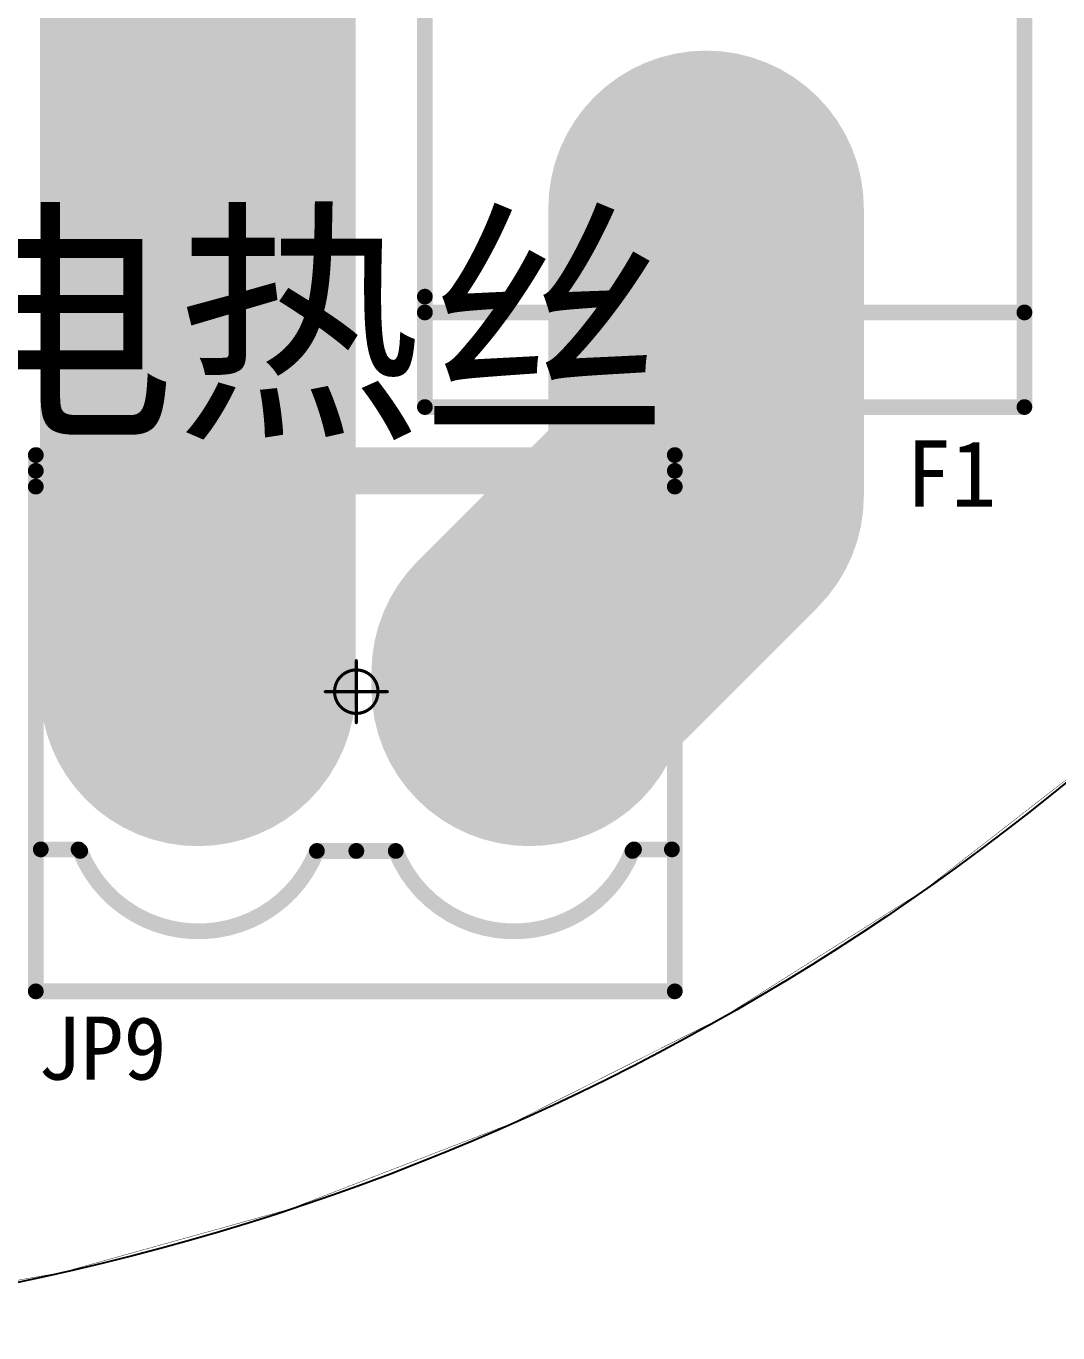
# Model space of a CAD drawing. Header units: millimetres. Extents: x 28 to 238, y 6 to 119.
# Drawn here: x 78.66 to 95.26, y 28.02 to 49.06 of the extents above; entities that cross this region are included whole.
import ezdxf

# ---------------------------------------------------------------- set-up
doc = ezdxf.new("R2010")
doc.units = ezdxf.units.MM
for name, color, linetype in [('BottomLayer', 5, 'Continuous'), ('BottomSolder', 6, 'Continuous'), ('KeepOutLayer', 6, 'Continuous'), ('Mechanical15', 56, 'Continuous'), ('MultiLayer', 9, 'Continuous'), ('PadHoleLayer', 156, 'Continuous'), ('TopLayer', 1, 'Continuous'), ('TopOverlay', 2, 'Continuous'), ('TopSolder', 216, 'Continuous'), ('ViaHoleLayer', 16, 'Continuous')]:
    doc.layers.add(name, color=color, linetype=linetype)

# ---------------------------------------------------------------- blocks, each defined once
blk = doc.blocks.new('KF2EDGK5_08_LI_2P_1')
at = {"layer": 'BottomLayer', "const_width": 1.25}
blk.add_lwpolyline([(1.915, 0, 1), (3.165, 0, 1)], format="xyb", close=True, dxfattribs=at)
at = {"layer": 'BottomLayer'}
blk.add_solid([(-3.79, -1.25), (-1.29, -1.25), (-3.79, 1.25), (-1.29, 1.25)], dxfattribs=at)
at = {"layer": 'BottomSolder', "const_width": 1.352}
blk.add_lwpolyline([(1.864, 0, 1), (3.216, 0, 1)], format="xyb", close=True, dxfattribs=at)
at = {"layer": 'BottomSolder'}
blk.add_solid([(-3.892, -1.352), (-1.188, -1.352), (-3.892, 1.352), (-1.188, 1.352)], dxfattribs=at)
at = {"layer": 'Mechanical15', "const_width": 0.05}
for points in [[(0, -0.5), (0, 0.5)], [(-0.5, 0), (0.5, 0)]]:
    blk.add_lwpolyline(points, dxfattribs=at)
at = {"layer": 'Mechanical15'}
for points, const_width in [([(-0.012, 0.5, 1), (0.012, 0.5, 1)], 0.025), ([(0.35, 0, 1), (-0.35, 0, 1)], 0.05), ([(-0.512, 0, 1), (-0.487, 0, 1)], 0.025), ([(-0.362, 0, 1), (-0.337, 0, 1)], 0.025), ([(0.337, 0, 1), (0.362, 0, 1)], 0.025), ([(0.487, 0, 1), (0.512, 0, 1)], 0.025), ([(-0.012, -0.5, 1), (0.012, -0.5, 1)], 0.025)]:
    blk.add_lwpolyline(points, format="xyb", close=True, dxfattribs=dict(at, const_width=const_width))
at = {"layer": 'MultiLayer', "const_width": 1.25}
blk.add_lwpolyline([(1.915, 0, 1), (3.165, 0, 1)], format="xyb", close=True, dxfattribs=at)
at = {"layer": 'MultiLayer'}
blk.add_solid([(-3.79, -1.25), (-1.29, -1.25), (-3.79, 1.25), (-1.29, 1.25)], dxfattribs=at)
at = {"layer": 'PadHoleLayer', "const_width": 0.8}
for points in [[(-2.94, 0, 1), (-2.14, 0, 1)], [(2.14, 0, 1), (2.94, 0, 1)]]:
    blk.add_lwpolyline(points, format="xyb", close=True, dxfattribs=at)
at = {"layer": 'TopLayer', "const_width": 1.25}
blk.add_lwpolyline([(1.915, 0, 1), (3.165, 0, 1)], format="xyb", close=True, dxfattribs=at)
at = {"layer": 'TopLayer'}
blk.add_solid([(-3.79, -1.25), (-1.29, -1.25), (-3.79, 1.25), (-1.29, 1.25)], dxfattribs=at)
at = {"layer": 'TopOverlay', "const_width": 0.254}
for points in [[(-5.16, -4.826), (-5.16, 3.81)], [(-5.16, 3.81), (5.127, 3.81)], [(5.127, -4.826), (5.127, 3.81)], [(-5.16, 3.556), (5.127, 3.556)], [(-5.16, 3.302), (5.127, 3.302)], [(-5.08, -2.54), (-4.47, -2.54)], [(-0.635, -2.565), (0, -2.565)], [(0, -2.565), (0.635, -2.565)], [(4.47, -2.54), (5.08, -2.54)], [(-5.16, -4.826), (5.127, -4.826)]]:
    blk.add_lwpolyline(points, dxfattribs=at)
at = {"layer": 'TopOverlay', "const_width": 0.127}
for points in [[(-5.223, 3.81, 1), (-5.096, 3.81, 1)], [(-5.223, 3.81, 1), (-5.096, 3.81, 1)], [(5.064, 3.81, 1), (5.191, 3.81, 1)], [(5.064, 3.81, 1), (5.191, 3.81, 1)], [(-5.223, 3.556, 1), (-5.096, 3.556, 1)], [(5.064, 3.556, 1), (5.191, 3.556, 1)], [(-5.223, 3.302, 1), (-5.096, 3.302, 1)], [(5.064, 3.302, 1), (5.191, 3.302, 1)], [(-5.143, -2.54, 1), (-5.016, -2.54, 1)], [(-4.534, -2.54, 1), (-4.407, -2.54, 1)], [(-4.508, -2.565, 1), (-4.381, -2.565, 1)], [(-0.698, -2.565, 1), (-0.571, -2.565, 1)], [(-0.698, -2.565, 1), (-0.571, -2.565, 1)], [(-0.063, -2.565, 1), (0.064, -2.565, 1)], [(-0.063, -2.565, 1), (0.064, -2.565, 1)], [(0.572, -2.565, 1), (0.699, -2.565, 1)], [(0.572, -2.565, 1), (0.699, -2.565, 1)], [(4.382, -2.565, 1), (4.509, -2.565, 1)], [(4.407, -2.54, 1), (4.534, -2.54, 1)], [(5.017, -2.54, 1), (5.144, -2.54, 1)], [(-5.223, -4.826, 1), (-5.096, -4.826, 1)], [(-5.223, -4.826, 1), (-5.096, -4.826, 1)], [(5.064, -4.826, 1), (5.191, -4.826, 1)], [(5.064, -4.826, 1), (5.191, -4.826, 1)]]:
    blk.add_lwpolyline(points, format="xyb", close=True, dxfattribs=at)
at = {"layer": 'TopOverlay', "const_width": 0.254}
for points in [[(-0.635, -2.565, -0.68), (-4.445, -2.565)], [(4.445, -2.565, -0.68), (0.635, -2.565)]]:
    blk.add_lwpolyline(points, format="xyb", dxfattribs=at)
at = {"layer": 'TopSolder', "const_width": 1.352}
blk.add_lwpolyline([(1.864, 0, 1), (3.216, 0, 1)], format="xyb", close=True, dxfattribs=at)
at = {"layer": 'TopSolder'}
blk.add_solid([(-3.892, -1.352), (-1.188, -1.352), (-3.892, 1.352), (-1.188, 1.352)], dxfattribs=at)
blk = doc.blocks.new('FU_BLX_A_3')
at = {"layer": 'BottomLayer', "const_width": 1.25}
blk.add_lwpolyline([(10.125, 0, 1), (11.375, 0, 1)], format="xyb", close=True, dxfattribs=at)
at = {"layer": 'BottomSolder', "const_width": 1.352}
blk.add_lwpolyline([(10.074, 0, 1), (11.426, 0, 1)], format="xyb", close=True, dxfattribs=at)
at = {"layer": 'MultiLayer', "const_width": 1.25}
blk.add_lwpolyline([(10.125, 0, 1), (11.375, 0, 1)], format="xyb", close=True, dxfattribs=at)
at = {"layer": 'PadHoleLayer', "const_width": 0.75}
blk.add_lwpolyline([(10.375, 0, 1), (11.125, 0, 1)], format="xyb", close=True, dxfattribs=at)
at = {"layer": 'TopLayer', "const_width": 1.25}
blk.add_lwpolyline([(10.125, 0, 1), (11.375, 0, 1)], format="xyb", close=True, dxfattribs=at)
at = {"layer": 'TopOverlay', "const_width": 0.254}
for points in [[(12.7, 4.826), (-13.97, 4.826)], [(14.224, 4.826), (12.7, 4.826)], [(12.7, -4.826), (12.7, 4.826)], [(14.224, -4.826), (14.224, 4.826)], [(12.7, -4.826), (-13.97, -4.826)], [(14.224, -4.826), (12.446, -4.826)]]:
    blk.add_lwpolyline(points, dxfattribs=at)
at = {"layer": 'TopOverlay', "const_width": 0.127}
for points in [[(12.636, 4.826, 1), (12.764, 4.826, 1)], [(12.636, 4.826, 1), (12.764, 4.826, 1)], [(12.636, 4.826, 1), (12.764, 4.826, 1)], [(14.161, 4.826, 1), (14.287, 4.826, 1)], [(14.161, 4.826, 1), (14.287, 4.826, 1)], [(12.383, -4.826, 1), (12.509, -4.826, 1)], [(12.636, -4.826, 1), (12.764, -4.826, 1)], [(12.636, -4.826, 1), (12.764, -4.826, 1)], [(14.161, -4.826, 1), (14.287, -4.826, 1)], [(14.161, -4.826, 1), (14.287, -4.826, 1)]]:
    blk.add_lwpolyline(points, format="xyb", close=True, dxfattribs=at)
at = {"layer": 'TopSolder', "const_width": 1.352}
blk.add_lwpolyline([(10.074, 0, 1), (11.426, 0, 1)], format="xyb", close=True, dxfattribs=at)

msp = doc.modelspace()

# ---------------------------------------------------------------- linework, layer by layer
msp.add_circle((70.558, 67.272), 39.25)
at = {"layer": 'BottomLayer', "const_width": 5.08}
for points in [[(81.42, 38.397), (81.42, 54.908)], [(89.601, 41.498), (89.601, 46.128)], [(86.754, 38.651), (89.601, 41.498)], [(86.754, 38.397), (86.754, 38.651)]]:
    msp.add_lwpolyline(points, dxfattribs=at)
at = {"layer": 'BottomLayer'}
for points, const_width in [([(79.354, 48.594, 1), (79.704, 48.594, 1)], 0.35), ([(80.425, 48.379, 1), (80.775, 48.379, 1)], 0.35), ([(81.624, 48.467, 1), (81.974, 48.467, 1)], 0.35), ([(82.584, 48.435, 1), (82.934, 48.435, 1)], 0.35), ([(83.37, 48.419, 1), (83.72, 48.419, 1)], 0.35), ([(88.331, 46.128, 1), (90.871, 46.128, 1)], 2.54), ([(88.179, 47.651, 1), (88.529, 47.651, 1)], 0.35), ([(79.394, 47.332, 1), (79.744, 47.332, 1)], 0.35), ([(80.465, 47.3, 1), (80.815, 47.3, 1)], 0.35), ([(81.457, 47.324, 1), (81.807, 47.324, 1)], 0.35), ([(82.481, 47.252, 1), (82.831, 47.252, 1)], 0.35), ([(83.338, 47.387, 1), (83.688, 47.387, 1)], 0.35), ([(87.691, 46.443, 1), (88.041, 46.443, 1)], 0.35), ([(91.502, 46.57, 1), (91.852, 46.57, 1)], 0.35), ([(79.259, 46.173, 1), (79.609, 46.173, 1)], 0.35), ([(80.362, 46.117, 1), (80.712, 46.117, 1)], 0.35), ([(81.346, 46.102, 1), (81.696, 46.102, 1)], 0.35), ([(82.425, 46.149, 1), (82.775, 46.149, 1)], 0.35), ([(83.346, 46.133, 1), (83.696, 46.133, 1)], 0.35), ([(79.298, 45.149, 1), (79.648, 45.149, 1)], 0.35), ([(87.796, 45.176, 1), (88.146, 45.176, 1)], 0.35), ([(91.282, 45.304, 1), (91.632, 45.304, 1)], 0.35), ([(80.457, 45.054, 1), (80.807, 45.054, 1)], 0.35), ([(81.441, 45.022, 1), (81.791, 45.022, 1)], 0.35), ([(82.354, 44.983, 1), (82.704, 44.983, 1)], 0.35), ([(83.386, 45.03, 1), (83.736, 45.03, 1)], 0.35), ([(79.481, 44.221, 1), (79.831, 44.221, 1)], 0.35), ([(87.436, 44.119, 1), (87.786, 44.119, 1)], 0.35), ([(88.609, 44.247, 1), (88.959, 44.247, 1)], 0.35), ([(89.678, 44.177, 1), (90.028, 44.177, 1)], 0.35), ([(90.631, 44.177, 1), (90.981, 44.177, 1)], 0.35), ([(91.502, 44.119, 1), (91.852, 44.119, 1)], 0.35), ([(82.235, 44.006, 1), (82.585, 44.006, 1)], 0.35), ([(88.331, 41.498, 1), (90.871, 41.498, 1)], 2.54), ([(88.331, 41.498, 1), (90.871, 41.498, 1)], 2.54), ([(79.298, 43.268, 1), (79.648, 43.268, 1)], 0.35), ([(88.109, 43.317, 1), (88.459, 43.317, 1)], 0.35), ([(82.187, 43.205, 1), (82.537, 43.205, 1)], 0.35), ([(89.12, 43.096, 1), (89.47, 43.096, 1)], 0.35), ([(90.12, 43.05, 1), (90.47, 43.05, 1)], 0.35), ([(91.235, 43.05, 1), (91.585, 43.05, 1)], 0.35), ([(83.092, 42.649, 1), (83.442, 42.649, 1)], 0.35), ([(82.362, 42.379, 1), (82.712, 42.379, 1)], 0.35), ([(79.727, 42.276, 1), (80.077, 42.276, 1)], 0.35), ([(81.282, 42.348, 1), (81.632, 42.348, 1)], 0.35), ([(87.703, 42.341, 1), (88.053, 42.341, 1)], 0.35), ([(88.632, 42.027, 1), (88.982, 42.027, 1)], 0.35), ([(89.713, 42.109, 1), (90.063, 42.109, 1)], 0.35), ([(90.794, 41.981, 1), (91.144, 41.981, 1)], 0.35), ([(81.576, 41.332, 1), (81.926, 41.332, 1)], 0.35), ([(83.036, 41.348, 1), (83.386, 41.348, 1)], 0.35), ([(79.314, 41.308, 1), (79.664, 41.308, 1)], 0.35), ([(80.417, 41.3, 1), (80.767, 41.3, 1)], 0.35), ([(86.557, 41.297, 1), (86.907, 41.297, 1)], 0.35), ([(89.852, 41.214, 1), (90.202, 41.214, 1)], 0.35), ([(87.451, 40.903, 1), (87.801, 40.903, 1)], 0.35), ([(88.376, 40.982, 1), (88.726, 40.982, 1)], 0.35), ([(85.484, 38.651, 1), (88.024, 38.651, 1)], 2.54), ([(85.484, 38.651, 1), (88.024, 38.651, 1)], 2.54), ([(91.107, 40.714, 1), (91.457, 40.714, 1)], 0.35), ([(80.15, 38.397, 1), (82.69, 38.397, 1)], 2.54), ([(85.484, 38.397, 1), (88.024, 38.397, 1)], 2.54), ([(89.26, 40.412, 1), (89.61, 40.412, 1)], 0.35), ([(79.298, 40.229, 1), (79.648, 40.229, 1)], 0.35), ([(80.394, 40.229, 1), (80.744, 40.229, 1)], 0.35), ([(81.505, 40.245, 1), (81.855, 40.245, 1)], 0.35), ([(82.687, 40.221, 1), (83.037, 40.221, 1)], 0.35), ([(85.355, 40.203, 1), (85.705, 40.203, 1)], 0.35), ([(86.444, 40.247, 1), (86.794, 40.247, 1)], 0.35), ([(90.329, 40.099, 1), (90.679, 40.099, 1)], 0.35), ([(88.436, 39.926, 1), (88.786, 39.926, 1)], 0.35), ([(87.487, 39.812, 1), (87.837, 39.812, 1)], 0.35), ([(79.306, 39.229, 1), (79.656, 39.229, 1)], 0.35), ([(84.716, 39.215, 1), (85.066, 39.215, 1)], 0.35), ([(89.655, 39.297, 1), (90.005, 39.297, 1)], 0.35), ([(83.179, 38.903, 1), (83.529, 38.903, 1)], 0.35), ([(88.143, 38.924, 1), (88.493, 38.924, 1)], 0.35), ([(89.109, 38.518, 1), (89.459, 38.518, 1)], 0.35), ([(79.306, 38.213, 1), (79.656, 38.213, 1)], 0.35), ([(88.295, 38.042, 1), (88.645, 38.042, 1)], 0.35), ([(83.115, 37.713, 1), (83.465, 37.713, 1)], 0.35), ([(85.077, 36.961, 1), (85.427, 36.961, 1)], 0.35), ([(87.772, 36.985, 1), (88.123, 36.985, 1)], 0.35), ([(80.322, 36.538, 1), (80.672, 36.538, 1)], 0.35), ([(81.417, 36.514, 1), (81.767, 36.514, 1)], 0.35), ([(86.552, 36.531, 1), (86.902, 36.531, 1)], 0.35)]:
    msp.add_lwpolyline(points, format="xyb", close=True, dxfattribs=dict(at, const_width=const_width))
at = {"layer": 'KeepOutLayer', "const_width": 0.00645}
msp.add_lwpolyline([(34.052, 52.857, -3.804617), (64.049, 28.566)], format="xyb", dxfattribs=at)
msp.add_lwpolyline([(34.052, 52.857, -3.804617), (64.049, 28.566)], format="xyb", dxfattribs=at)
at = {"layer": 'MultiLayer', "const_width": 0.35}
for points in [[(79.354, 48.594, 1), (79.704, 48.594, 1)], [(80.425, 48.379, 1), (80.775, 48.379, 1)], [(81.624, 48.467, 1), (81.974, 48.467, 1)], [(82.584, 48.435, 1), (82.934, 48.435, 1)], [(83.37, 48.419, 1), (83.72, 48.419, 1)], [(88.179, 47.651, 1), (88.529, 47.651, 1)], [(79.394, 47.332, 1), (79.744, 47.332, 1)], [(80.465, 47.3, 1), (80.815, 47.3, 1)], [(81.457, 47.324, 1), (81.807, 47.324, 1)], [(82.481, 47.252, 1), (82.831, 47.252, 1)], [(83.338, 47.387, 1), (83.688, 47.387, 1)], [(87.691, 46.443, 1), (88.041, 46.443, 1)], [(91.502, 46.57, 1), (91.852, 46.57, 1)], [(79.259, 46.173, 1), (79.609, 46.173, 1)], [(80.362, 46.117, 1), (80.712, 46.117, 1)], [(81.346, 46.102, 1), (81.696, 46.102, 1)], [(82.425, 46.149, 1), (82.775, 46.149, 1)], [(83.346, 46.133, 1), (83.696, 46.133, 1)], [(79.298, 45.149, 1), (79.648, 45.149, 1)], [(87.796, 45.176, 1), (88.146, 45.176, 1)], [(91.282, 45.304, 1), (91.632, 45.304, 1)], [(80.457, 45.054, 1), (80.807, 45.054, 1)], [(81.441, 45.022, 1), (81.791, 45.022, 1)], [(82.354, 44.983, 1), (82.704, 44.983, 1)], [(83.386, 45.03, 1), (83.736, 45.03, 1)], [(79.481, 44.221, 1), (79.831, 44.221, 1)], [(87.436, 44.119, 1), (87.786, 44.119, 1)], [(88.609, 44.247, 1), (88.959, 44.247, 1)], [(89.678, 44.177, 1), (90.028, 44.177, 1)], [(90.631, 44.177, 1), (90.981, 44.177, 1)], [(91.502, 44.119, 1), (91.852, 44.119, 1)], [(82.235, 44.006, 1), (82.585, 44.006, 1)], [(79.298, 43.268, 1), (79.648, 43.268, 1)], [(88.109, 43.317, 1), (88.459, 43.317, 1)], [(82.187, 43.205, 1), (82.537, 43.205, 1)], [(89.12, 43.096, 1), (89.47, 43.096, 1)], [(90.12, 43.05, 1), (90.47, 43.05, 1)], [(91.235, 43.05, 1), (91.585, 43.05, 1)], [(83.092, 42.649, 1), (83.442, 42.649, 1)], [(82.362, 42.379, 1), (82.712, 42.379, 1)], [(79.727, 42.276, 1), (80.077, 42.276, 1)], [(81.282, 42.348, 1), (81.632, 42.348, 1)], [(87.703, 42.341, 1), (88.053, 42.341, 1)], [(88.632, 42.027, 1), (88.982, 42.027, 1)], [(89.713, 42.109, 1), (90.063, 42.109, 1)], [(90.794, 41.981, 1), (91.144, 41.981, 1)], [(81.576, 41.332, 1), (81.926, 41.332, 1)], [(83.036, 41.348, 1), (83.386, 41.348, 1)], [(79.314, 41.308, 1), (79.664, 41.308, 1)], [(80.417, 41.3, 1), (80.767, 41.3, 1)], [(86.557, 41.297, 1), (86.907, 41.297, 1)], [(89.852, 41.214, 1), (90.202, 41.214, 1)], [(87.451, 40.903, 1), (87.801, 40.903, 1)], [(88.376, 40.982, 1), (88.726, 40.982, 1)], [(91.107, 40.714, 1), (91.457, 40.714, 1)], [(89.26, 40.412, 1), (89.61, 40.412, 1)], [(79.298, 40.229, 1), (79.648, 40.229, 1)], [(80.394, 40.229, 1), (80.744, 40.229, 1)], [(81.505, 40.245, 1), (81.855, 40.245, 1)], [(82.687, 40.221, 1), (83.037, 40.221, 1)], [(85.355, 40.203, 1), (85.705, 40.203, 1)], [(86.444, 40.247, 1), (86.794, 40.247, 1)], [(90.329, 40.099, 1), (90.679, 40.099, 1)], [(88.436, 39.926, 1), (88.786, 39.926, 1)], [(87.487, 39.812, 1), (87.837, 39.812, 1)], [(79.306, 39.229, 1), (79.656, 39.229, 1)], [(84.716, 39.215, 1), (85.066, 39.215, 1)], [(89.655, 39.297, 1), (90.005, 39.297, 1)], [(83.179, 38.903, 1), (83.529, 38.903, 1)], [(88.143, 38.924, 1), (88.493, 38.924, 1)], [(89.109, 38.518, 1), (89.459, 38.518, 1)], [(79.306, 38.213, 1), (79.656, 38.213, 1)], [(88.295, 38.042, 1), (88.645, 38.042, 1)], [(83.115, 37.713, 1), (83.465, 37.713, 1)], [(85.077, 36.961, 1), (85.427, 36.961, 1)], [(87.772, 36.985, 1), (88.123, 36.985, 1)], [(80.322, 36.538, 1), (80.672, 36.538, 1)], [(81.417, 36.514, 1), (81.767, 36.514, 1)], [(86.552, 36.531, 1), (86.902, 36.531, 1)]]:
    msp.add_lwpolyline(points, format="xyb", close=True, dxfattribs=at)
at = {"layer": 'TopLayer', "const_width": 5.08}
for points in [[(81.42, 38.397), (81.42, 54.809)], [(89.601, 41.498), (89.601, 46.128)], [(86.754, 38.651), (89.601, 41.498)], [(86.754, 38.397), (86.754, 38.651)]]:
    msp.add_lwpolyline(points, dxfattribs=at)
at = {"layer": 'TopLayer'}
for points, const_width in [([(79.354, 48.594, 1), (79.704, 48.594, 1)], 0.35), ([(80.425, 48.379, 1), (80.775, 48.379, 1)], 0.35), ([(81.624, 48.467, 1), (81.974, 48.467, 1)], 0.35), ([(82.584, 48.435, 1), (82.934, 48.435, 1)], 0.35), ([(83.37, 48.419, 1), (83.72, 48.419, 1)], 0.35), ([(88.331, 46.128, 1), (90.871, 46.128, 1)], 2.54), ([(88.179, 47.651, 1), (88.529, 47.651, 1)], 0.35), ([(79.394, 47.332, 1), (79.744, 47.332, 1)], 0.35), ([(80.465, 47.3, 1), (80.815, 47.3, 1)], 0.35), ([(81.457, 47.324, 1), (81.807, 47.324, 1)], 0.35), ([(82.481, 47.252, 1), (82.831, 47.252, 1)], 0.35), ([(83.338, 47.387, 1), (83.688, 47.387, 1)], 0.35), ([(87.691, 46.443, 1), (88.041, 46.443, 1)], 0.35), ([(91.502, 46.57, 1), (91.852, 46.57, 1)], 0.35), ([(79.259, 46.173, 1), (79.609, 46.173, 1)], 0.35), ([(80.362, 46.117, 1), (80.712, 46.117, 1)], 0.35), ([(81.346, 46.102, 1), (81.696, 46.102, 1)], 0.35), ([(82.425, 46.149, 1), (82.775, 46.149, 1)], 0.35), ([(83.346, 46.133, 1), (83.696, 46.133, 1)], 0.35), ([(79.298, 45.149, 1), (79.648, 45.149, 1)], 0.35), ([(87.796, 45.176, 1), (88.146, 45.176, 1)], 0.35), ([(91.282, 45.304, 1), (91.632, 45.304, 1)], 0.35), ([(80.457, 45.054, 1), (80.807, 45.054, 1)], 0.35), ([(81.441, 45.022, 1), (81.791, 45.022, 1)], 0.35), ([(82.354, 44.983, 1), (82.704, 44.983, 1)], 0.35), ([(83.386, 45.03, 1), (83.736, 45.03, 1)], 0.35), ([(79.481, 44.221, 1), (79.831, 44.221, 1)], 0.35), ([(87.436, 44.119, 1), (87.786, 44.119, 1)], 0.35), ([(88.609, 44.247, 1), (88.959, 44.247, 1)], 0.35), ([(89.678, 44.177, 1), (90.028, 44.177, 1)], 0.35), ([(90.631, 44.177, 1), (90.981, 44.177, 1)], 0.35), ([(91.502, 44.119, 1), (91.852, 44.119, 1)], 0.35), ([(82.235, 44.006, 1), (82.585, 44.006, 1)], 0.35), ([(88.331, 41.498, 1), (90.871, 41.498, 1)], 2.54), ([(88.331, 41.498, 1), (90.871, 41.498, 1)], 2.54), ([(79.298, 43.268, 1), (79.648, 43.268, 1)], 0.35), ([(88.109, 43.317, 1), (88.459, 43.317, 1)], 0.35), ([(82.187, 43.205, 1), (82.537, 43.205, 1)], 0.35), ([(89.12, 43.096, 1), (89.47, 43.096, 1)], 0.35), ([(90.12, 43.05, 1), (90.47, 43.05, 1)], 0.35), ([(91.235, 43.05, 1), (91.585, 43.05, 1)], 0.35), ([(83.092, 42.649, 1), (83.442, 42.649, 1)], 0.35), ([(82.362, 42.379, 1), (82.712, 42.379, 1)], 0.35), ([(79.727, 42.276, 1), (80.077, 42.276, 1)], 0.35), ([(81.282, 42.348, 1), (81.632, 42.348, 1)], 0.35), ([(87.703, 42.341, 1), (88.053, 42.341, 1)], 0.35), ([(88.632, 42.027, 1), (88.982, 42.027, 1)], 0.35), ([(89.713, 42.109, 1), (90.063, 42.109, 1)], 0.35), ([(90.794, 41.981, 1), (91.144, 41.981, 1)], 0.35), ([(81.576, 41.332, 1), (81.926, 41.332, 1)], 0.35), ([(83.036, 41.348, 1), (83.386, 41.348, 1)], 0.35), ([(79.314, 41.308, 1), (79.664, 41.308, 1)], 0.35), ([(80.417, 41.3, 1), (80.767, 41.3, 1)], 0.35), ([(86.557, 41.297, 1), (86.907, 41.297, 1)], 0.35), ([(89.852, 41.214, 1), (90.202, 41.214, 1)], 0.35), ([(87.451, 40.903, 1), (87.801, 40.903, 1)], 0.35), ([(88.376, 40.982, 1), (88.726, 40.982, 1)], 0.35), ([(85.484, 38.651, 1), (88.024, 38.651, 1)], 2.54), ([(85.484, 38.651, 1), (88.024, 38.651, 1)], 2.54), ([(91.107, 40.714, 1), (91.457, 40.714, 1)], 0.35), ([(80.15, 38.397, 1), (82.69, 38.397, 1)], 2.54), ([(85.484, 38.397, 1), (88.024, 38.397, 1)], 2.54), ([(89.26, 40.412, 1), (89.61, 40.412, 1)], 0.35), ([(79.298, 40.229, 1), (79.648, 40.229, 1)], 0.35), ([(80.394, 40.229, 1), (80.744, 40.229, 1)], 0.35), ([(81.505, 40.245, 1), (81.855, 40.245, 1)], 0.35), ([(82.687, 40.221, 1), (83.037, 40.221, 1)], 0.35), ([(85.355, 40.203, 1), (85.705, 40.203, 1)], 0.35), ([(86.444, 40.247, 1), (86.794, 40.247, 1)], 0.35), ([(90.329, 40.099, 1), (90.679, 40.099, 1)], 0.35), ([(88.436, 39.926, 1), (88.786, 39.926, 1)], 0.35), ([(87.487, 39.812, 1), (87.837, 39.812, 1)], 0.35), ([(79.306, 39.229, 1), (79.656, 39.229, 1)], 0.35), ([(84.716, 39.215, 1), (85.066, 39.215, 1)], 0.35), ([(89.655, 39.297, 1), (90.005, 39.297, 1)], 0.35), ([(83.179, 38.903, 1), (83.529, 38.903, 1)], 0.35), ([(88.143, 38.924, 1), (88.493, 38.924, 1)], 0.35), ([(89.109, 38.518, 1), (89.459, 38.518, 1)], 0.35), ([(79.306, 38.213, 1), (79.656, 38.213, 1)], 0.35), ([(88.295, 38.042, 1), (88.645, 38.042, 1)], 0.35), ([(83.115, 37.713, 1), (83.465, 37.713, 1)], 0.35), ([(85.077, 36.961, 1), (85.427, 36.961, 1)], 0.35), ([(87.772, 36.985, 1), (88.123, 36.985, 1)], 0.35), ([(80.322, 36.538, 1), (80.672, 36.538, 1)], 0.35), ([(81.417, 36.514, 1), (81.767, 36.514, 1)], 0.35), ([(86.552, 36.531, 1), (86.902, 36.531, 1)], 0.35)]:
    msp.add_lwpolyline(points, format="xyb", close=True, dxfattribs=dict(at, const_width=const_width))
at = {"layer": 'ViaHoleLayer', "const_width": 0.2}
for points in [[(79.429, 48.594, 1), (79.629, 48.594, 1)], [(81.699, 48.467, 1), (81.899, 48.467, 1)], [(82.659, 48.435, 1), (82.859, 48.435, 1)], [(83.445, 48.419, 1), (83.645, 48.419, 1)], [(80.5, 48.379, 1), (80.7, 48.379, 1)], [(88.254, 47.651, 1), (88.454, 47.651, 1)], [(83.413, 47.387, 1), (83.613, 47.387, 1)], [(79.469, 47.332, 1), (79.669, 47.332, 1)], [(80.54, 47.3, 1), (80.74, 47.3, 1)], [(81.532, 47.324, 1), (81.732, 47.324, 1)], [(82.556, 47.252, 1), (82.756, 47.252, 1)], [(91.577, 46.57, 1), (91.777, 46.57, 1)], [(87.766, 46.443, 1), (87.966, 46.443, 1)], [(79.334, 46.173, 1), (79.534, 46.173, 1)], [(80.437, 46.117, 1), (80.637, 46.117, 1)], [(81.421, 46.102, 1), (81.621, 46.102, 1)], [(82.5, 46.149, 1), (82.7, 46.149, 1)], [(83.421, 46.133, 1), (83.621, 46.133, 1)], [(91.357, 45.304, 1), (91.557, 45.304, 1)], [(79.373, 45.149, 1), (79.573, 45.149, 1)], [(80.532, 45.054, 1), (80.732, 45.054, 1)], [(87.871, 45.176, 1), (88.071, 45.176, 1)], [(81.516, 45.022, 1), (81.716, 45.022, 1)], [(82.429, 44.983, 1), (82.629, 44.983, 1)], [(83.461, 45.03, 1), (83.661, 45.03, 1)], [(79.556, 44.221, 1), (79.756, 44.221, 1)], [(88.684, 44.247, 1), (88.884, 44.247, 1)], [(82.31, 44.006, 1), (82.51, 44.006, 1)], [(87.511, 44.119, 1), (87.711, 44.119, 1)], [(89.753, 44.177, 1), (89.953, 44.177, 1)], [(90.706, 44.177, 1), (90.906, 44.177, 1)], [(91.577, 44.119, 1), (91.777, 44.119, 1)], [(79.373, 43.268, 1), (79.573, 43.268, 1)], [(82.262, 43.205, 1), (82.462, 43.205, 1)], [(88.184, 43.317, 1), (88.384, 43.317, 1)], [(89.195, 43.096, 1), (89.395, 43.096, 1)], [(90.195, 43.05, 1), (90.395, 43.05, 1)], [(91.31, 43.05, 1), (91.51, 43.05, 1)], [(83.167, 42.649, 1), (83.367, 42.649, 1)], [(81.357, 42.348, 1), (81.557, 42.348, 1)], [(82.437, 42.379, 1), (82.637, 42.379, 1)], [(87.778, 42.341, 1), (87.978, 42.341, 1)], [(79.802, 42.276, 1), (80.002, 42.276, 1)], [(89.788, 42.109, 1), (89.988, 42.109, 1)], [(88.707, 42.027, 1), (88.907, 42.027, 1)], [(90.869, 41.981, 1), (91.069, 41.981, 1)], [(79.389, 41.308, 1), (79.589, 41.308, 1)], [(80.492, 41.3, 1), (80.692, 41.3, 1)], [(81.651, 41.332, 1), (81.851, 41.332, 1)], [(83.111, 41.348, 1), (83.311, 41.348, 1)], [(86.632, 41.297, 1), (86.832, 41.297, 1)], [(89.927, 41.214, 1), (90.127, 41.214, 1)], [(87.526, 40.903, 1), (87.726, 40.903, 1)], [(88.451, 40.982, 1), (88.651, 40.982, 1)], [(91.182, 40.714, 1), (91.382, 40.714, 1)], [(89.335, 40.412, 1), (89.535, 40.412, 1)], [(79.373, 40.229, 1), (79.573, 40.229, 1)], [(80.469, 40.229, 1), (80.669, 40.229, 1)], [(81.58, 40.245, 1), (81.78, 40.245, 1)], [(82.762, 40.221, 1), (82.962, 40.221, 1)], [(85.43, 40.203, 1), (85.63, 40.203, 1)], [(86.519, 40.247, 1), (86.719, 40.247, 1)], [(90.404, 40.099, 1), (90.604, 40.099, 1)], [(87.562, 39.812, 1), (87.762, 39.812, 1)], [(88.511, 39.926, 1), (88.711, 39.926, 1)], [(79.381, 39.229, 1), (79.581, 39.229, 1)], [(84.791, 39.215, 1), (84.991, 39.215, 1)], [(89.73, 39.297, 1), (89.93, 39.297, 1)], [(83.254, 38.903, 1), (83.454, 38.903, 1)], [(88.218, 38.924, 1), (88.418, 38.924, 1)], [(89.184, 38.518, 1), (89.384, 38.518, 1)], [(79.381, 38.213, 1), (79.581, 38.213, 1)], [(88.37, 38.042, 1), (88.57, 38.042, 1)], [(83.19, 37.713, 1), (83.39, 37.713, 1)], [(85.152, 36.961, 1), (85.352, 36.961, 1)], [(87.848, 36.985, 1), (88.047, 36.985, 1)], [(80.397, 36.538, 1), (80.597, 36.538, 1)], [(81.492, 36.514, 1), (81.692, 36.514, 1)], [(86.627, 36.531, 1), (86.827, 36.531, 1)]]:
    msp.add_lwpolyline(points, format="xyb", close=True, dxfattribs=at)

# ---------------------------------------------------------------- block references
at = {"rotation": 270}
msp.add_blockref('FU_BLX_A_3', (89.9, 57.152), dxfattribs=at)
msp.add_blockref('KF2EDGK5_08_LI_2P_1', (83.97, 38.345))

# ---------------------------------------------------------------- texts
at = {"layer": 'TopOverlay'}
msp.add_text('电热丝', height=3.048, rotation=360, dxfattribs=at).set_placement((77.098, 42.744))
for s, height, p in [('F1', 1.0668, (92.821, 41.324)), ('JP9', 1.016, (78.841, 32.097))]:
    msp.add_text(s, height=height, dxfattribs=at).set_placement(p)

doc.saveas('drawing.dxf')
